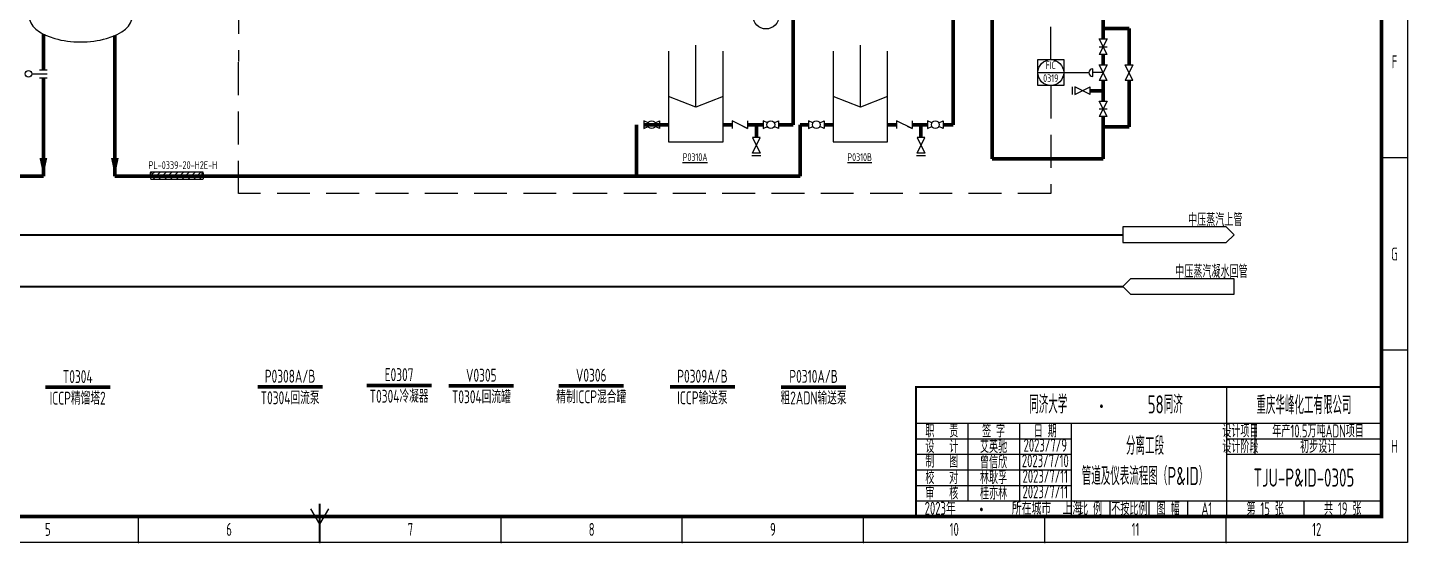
# Model space of a CAD drawing. Header units: millimetres. Extents: x 453 to 7190, y 523 to 4294.
# Drawn here: x 5615 to 6149, y 1317 to 1516 of the extents above; entities that cross this region are included whole.
import ezdxf

# ---------------------------------------------------------------- set-up
doc = ezdxf.new("R2010")
doc.units = ezdxf.units.MM
doc.linetypes.add('DASHED', pattern=[19.05, 12.7, -6.35])
for name, color, linetype, lineweight in [('01-主物流线-粗实线', 134, 'Continuous', 80), ('03-设备外轮廓线-细实线', 7, 'Continuous', 25), ('05-图框与标题栏', 7, 'Continuous', 25), ('06-公用工程-中、低压蒸汽与凝水回管', 14, 'Continuous', 40), ('09-文本', 7, 'Continuous', 25), ('10-流股接续标志', 7, 'Continuous', 25), ('11-文本', 7, 'Continuous', 25), ('11-管道组合号', 50, 'Continuous', 15), ('12-仪表', 190, 'Continuous', 25), ('12-信号线', 226, 'DASHED', 25), ('12-设备位号线', 7, 'Continuous', 80), ('13-电动气动信号线', 226, 'DASHED', 25), ('14-箭头', 7, 'Continuous', 25), ('15-仪表', 190, 'Continuous', 25), ('16-阀门与管件', 102, 'Continuous', 25)]:
    doc.layers.add(name, color=color, linetype=linetype, lineweight=lineweight)
doc.layers.add('TITLE', color=7, linetype='Continuous')
doc.styles.add('3-gbcbig', font='gbenor.shx', dxfattribs={"width": 0.7, "height": 3, "bigfont": 'gbcbig.shx'})
doc.styles.add('5-gbcbig', font='gbenor.shx', dxfattribs={"width": 0.7, "height": 5, "bigfont": 'gbcbig.shx'})
doc.styles.add('7-gbcbig', font='gbenor.shx', dxfattribs={"width": 0.7, "height": 7, "bigfont": 'gbcbig.shx'})
doc.styles.get("Standard").update_dxf_attribs({"font": 'arial.ttf'})
doc.styles.add('头号烷家', font='gbenor.shx', dxfattribs={"width": 0.75, "height": 3, "bigfont": 'gbcbig.shx'})

# ---------------------------------------------------------------- blocks, each defined once
blk = doc.blocks.new('管道组合号')
at = {"layer": '11-管道组合号', "style": '头号烷家', "width": 0.75}
blk.add_attdef('管道组合号', (-4.3, 3.13), '', height=3, dxfattribs=at)

msp = doc.modelspace()

# ---------------------------------------------------------------- linework, layer by layer
at = {"color": 3}
for points in [[(5891.68, 1477.95), (5893.59, 1477)], [(5891.68, 1477.95), (5893.59, 1477)], [(5955.3, 1477.95), (5957.21, 1477)], [(5955.3, 1477.95), (5957.21, 1477)]]:
    msp.add_lwpolyline(points, dxfattribs=at)
at = {"layer": '01-主物流线-粗实线'}
for p, q in [((5911.16, 1478.5), (5911.16, 1534.84)), ((5973.09, 1478.5), (5973.09, 1534.84)), ((5988.19, 1534.84), (5988.19, 1465.24)), ((6031.04, 1511.61), (6031.04, 1525.19)), ((6031.04, 1511.61), (6031.04, 1515.61)), ((6031.04, 1515.61), (6041.04, 1515.61)), ((6041.04, 1515.61), (6041.04, 1501.61)), ((5621.32, 1499.65), (5621.32, 1513.5)), ((5648.96, 1512.95), (5648.96, 1458.63)), ((6031.04, 1501.61), (6031.04, 1505.61)), ((5621.32, 1458.63), (5621.32, 1496.65)), ((6031.04, 1487.61), (6031.04, 1495.61)), ((6041.04, 1495.61), (6041.04, 1477.61)), ((6031.04, 1491.61), (6026.04, 1491.61)), ((5850.62, 1458.63), (5850.62, 1478.5)), ((5860.18, 1478.5), (5853.52, 1478.5)), ((5859.52, 1478.5), (5863.04, 1478.5)), ((5884.08, 1478.5), (5887.59, 1478.5)), ((5893.59, 1478.5), (5899.56, 1478.5)), ((5896.96, 1478.5), (5896.96, 1473.5)), ((5905.56, 1478.5), (5911.16, 1478.5)), ((5913.96, 1458.63), (5913.96, 1478.5)), ((5913.96, 1478.5), (5917.14, 1478.5)), ((5923.14, 1478.5), (5926.66, 1478.5)), ((5947.7, 1478.5), (5951.21, 1478.5)), ((5957.21, 1478.5), (5963.18, 1478.5)), ((5960.58, 1478.5), (5960.58, 1473.5)), ((5969.18, 1478.5), (5973.09, 1478.5)), ((6031.04, 1465.24), (6031.04, 1481.61)), ((6041.04, 1477.61), (6031.04, 1477.61)), ((5988.19, 1465.24), (6031.04, 1465.24)), ((5621.32, 1458.63), (5540.44, 1458.63)), ((5898.03, 1458.63), (5648.96, 1458.63)), ((5860.18, 1458.63), (5913.96, 1458.63))]:
    msp.add_line(p, q, dxfattribs=at)
at = {"layer": '03-设备外轮廓线-细实线'}
for p, q in [((5863.04, 1506.87), (5863.04, 1471.82)), ((5873.56, 1485.32), (5873.56, 1509.15)), ((5884.08, 1471.82), (5884.08, 1506.87)), ((5926.66, 1506.87), (5926.66, 1471.82)), ((5937.18, 1485.32), (5937.18, 1509.15)), ((5947.7, 1471.82), (5947.7, 1506.87)), ((5873.56, 1485.32), (5863.04, 1489.35)), ((5884.08, 1489.35), (5873.56, 1485.32)), ((5937.18, 1485.32), (5926.66, 1489.35)), ((5947.7, 1489.35), (5937.18, 1485.32)), ((5863.04, 1471.82), (5884.08, 1471.82)), ((5926.66, 1471.82), (5947.7, 1471.82))]:
    msp.add_line(p, q, dxfattribs=at)
msp.add_ellipse((5635.72, 1520.45), major_axis=(-20, 0), ratio=0.5, start_param=0, end_param=3.141593, dxfattribs=at)
at = {"layer": '05-图框与标题栏'}
for p, q in [((6148.67, 1465.66), (6138.67, 1465.66)), ((6148.67, 1391.41), (6138.67, 1391.41)), ((6078.67, 1377.16), (6078.67, 1327.16)), ((5958.67, 1363.16), (6138.67, 1363.16)), ((5978.67, 1363.16), (5978.67, 1333.16)), ((5998.67, 1363.16), (5998.67, 1333.16)), ((6018.67, 1363.16), (6018.67, 1327.16)), ((6089.67, 1363.16), (6089.67, 1351.16)), ((5958.67, 1357.16), (6018.67, 1357.16)), ((6078.67, 1357.16), (6138.67, 1357.16)), ((5958.67, 1351.16), (6018.67, 1351.16)), ((6078.67, 1351.16), (6138.67, 1351.16)), ((5958.67, 1345.16), (6018.67, 1345.16)), ((5958.67, 1339.16), (6018.67, 1339.16)), ((5728.17, 1324.16), (5724.7, 1330.16)), ((5728.17, 1324.16), (5731.63, 1330.16)), ((5958.67, 1333.16), (6138.67, 1333.16)), ((6033.67, 1333.16), (6033.67, 1327.16)), ((6048.67, 1333.16), (6048.67, 1327.16)), ((6063.67, 1333.16), (6063.67, 1327.16)), ((6108.67, 1333.16), (6108.67, 1327.16)), ((5658.08, 1317.16), (5658.08, 1327.16)), ((5798.25, 1317.16), (5798.25, 1327.16)), ((5868.33, 1317.16), (5868.33, 1327.16)), ((5938.42, 1317.16), (5938.42, 1327.16)), ((6008.5, 1317.16), (6008.5, 1327.16)), ((6078.58, 1317.16), (6078.58, 1327.16))]:
    msp.add_line(p, q, dxfattribs=at)
at = {"layer": '05-图框与标题栏', "const_width": 1.4}
msp.add_lwpolyline([(5332.67, 1901.16), (5332.67, 1327.16), (6138.67, 1327.16), (6138.67, 1901.16)], close=True, dxfattribs=at)
at = {"layer": '05-图框与标题栏', "const_width": 0.8}
for points in [[(6138.67, 1377.16), (5958.67, 1377.16), (5958.67, 1327.16)], [(5728.17, 1317.16), (5728.17, 1332.16)]]:
    msp.add_lwpolyline(points, dxfattribs=at)
at = {"layer": '05-图框与标题栏'}
for p in [(6148.67, 1465.66), (6148.67, 1391.41), (5658.08, 1317.16), (5728.17, 1317.16), (5798.25, 1317.16), (5868.33, 1317.16), (5938.42, 1317.16), (6008.5, 1317.16), (6078.58, 1317.16)]:
    msp.add_point(p, dxfattribs=at)
at = {"layer": '06-公用工程-中、低压蒸汽与凝水回管'}
for p, q in [((5419.6, 1435.97), (6038.66, 1435.97)), ((5419.6, 1415.97), (6038.66, 1415.97))]:
    msp.add_line(p, q, dxfattribs=at)
at = {"layer": '10-流股接续标志'}
for p, q in [((6078.66, 1438.97), (6038.66, 1438.97)), ((6038.66, 1438.97), (6038.66, 1432.97)), ((6081.66, 1435.97), (6078.66, 1438.97)), ((6078.66, 1432.97), (6081.66, 1435.97)), ((6038.66, 1432.97), (6078.66, 1432.97)), ((6041.66, 1418.97), (6038.66, 1415.97)), ((6081.66, 1418.97), (6041.66, 1418.97)), ((6081.66, 1412.97), (6081.66, 1418.97)), ((6038.66, 1415.97), (6041.66, 1412.97)), ((6041.66, 1412.97), (6081.66, 1412.97))]:
    msp.add_line(p, q, dxfattribs=at)
at = {"layer": '11-文本'}
for p, q in [((5662.92, 1460.32), (5682.92, 1460.32)), ((5682.92, 1457.32), (5662.92, 1457.32)), ((5663.3, 1459.22), (5664.4, 1460.32)), ((5663.64, 1457.32), (5666.64, 1460.32)), ((5665.89, 1457.32), (5668.89, 1460.32)), ((5668.13, 1457.32), (5671.13, 1460.32)), ((5670.38, 1457.32), (5673.38, 1460.32)), ((5672.62, 1457.32), (5675.62, 1460.32)), ((5674.87, 1457.32), (5677.87, 1460.32)), ((5677.11, 1457.32), (5680.11, 1460.32)), ((5679.36, 1457.32), (5682.36, 1460.32)), ((5681.6, 1457.32), (5682.88, 1458.6))]:
    msp.add_line(p, q, dxfattribs=at)
for centre, radius, start, end in [((5664.06, 1459.34), 1.5, 139.5631, 215.9037), ((5681.83, 1459.48), 1.37, 319.9929, 37.2624)]:
    msp.add_arc(centre, radius, start, end, dxfattribs=at)
msp.add_spline([(5662.92, 1460.32), (5663.28, 1459.16), (5662.74, 1458.23), (5662.92, 1457.32)], degree=3, dxfattribs=at)
msp.add_open_spline([(5682.92, 1460.32), (5682.57, 1459.84), (5682.4, 1458.93), (5683.38, 1458.2), (5683.09, 1457.5), (5682.92, 1457.32)], degree=3, knots=[0, 0, 0, 0, 1.367527, 2.619727, 3.553416, 3.553416, 3.553416, 3.553416], dxfattribs=at)
at = {"layer": '12-仪表'}
msp.add_line((6015.78, 1498.61), (6025.54, 1498.61), dxfattribs=at)
at = {"layer": '12-信号线'}
msp.add_line((5696.78, 1526.35), (5696.78, 1502.84), dxfattribs=at)
at = {"layer": '12-设备位号线'}
for p, q in [((5647.08, 1377.04), (5622.08, 1377.04)), ((5729.19, 1377.19), (5704.19, 1377.19)), ((5771.33, 1377.79), (5746.33, 1377.79)), ((5803.13, 1377.58), (5778.13, 1377.58)), ((5845.62, 1377.58), (5820.62, 1377.58)), ((5888.62, 1377.19), (5863.62, 1377.19)), ((5931.58, 1377.13), (5906.58, 1377.13))]:
    msp.add_line(p, q, dxfattribs=at)
at = {"layer": '13-电动气动信号线'}
for p, q in [((6010.78, 1503.61), (6010.78, 1521.75)), ((5696.78, 1451.85), (5696.78, 1502.84)), ((6010.78, 1493.61), (6010.78, 1451.85)), ((5838.66, 1451.85), (5696.78, 1451.85)), ((6010.78, 1451.85), (5838.66, 1451.85))]:
    msp.add_line(p, q, dxfattribs=at)
at = {"layer": '14-箭头'}
for points in [[(5621.32, 1458.63, 0, 3, 0), (5621.32, 1465.63, 3, 3, 0)], [(5648.96, 1458.63, 0, 3, 0), (5648.96, 1465.63, 3, 3, 0)]]:
    msp.add_lwpolyline(points, format="xyseb", dxfattribs=at)
at = {"layer": '15-仪表'}
for p, q in [((6005.78, 1493.61), (6005.78, 1503.61)), ((6005.78, 1503.61), (6015.78, 1503.61)), ((6015.78, 1503.61), (6015.78, 1493.61)), ((6005.78, 1498.61), (6015.78, 1498.61)), ((6010.78, 1493.61), (6005.78, 1493.61)), ((6015.78, 1493.61), (6010.78, 1493.61))]:
    msp.add_line(p, q, dxfattribs=at)
for centre in [(5900.68, 1520.46), (6010.78, 1498.61)]:
    msp.add_circle(centre, 5, dxfattribs=at)
at = {"layer": '16-阀门与管件'}
for p, q in [((6029.54, 1511.61), (6032.54, 1511.61)), ((6032.54, 1505.61), (6029.54, 1511.61)), ((6032.54, 1511.61), (6029.54, 1505.61)), ((6029.54, 1508.61), (6032.54, 1508.61)), ((6032.54, 1505.61), (6029.54, 1505.61)), ((5619.82, 1499.65), (5622.82, 1499.65)), ((6027.04, 1497.11), (6027.04, 1500.11)), ((6029.54, 1501.61), (6032.54, 1501.61)), ((6032.54, 1495.61), (6029.54, 1501.61)), ((6032.54, 1501.61), (6029.54, 1495.61)), ((6039.54, 1501.61), (6042.54, 1501.61)), ((6042.54, 1495.61), (6039.54, 1501.61)), ((6042.54, 1501.61), (6039.54, 1495.61)), ((5616.82, 1498.15), (5622.82, 1498.15)), ((5619.82, 1496.65), (5622.82, 1496.65)), ((6031.04, 1498.61), (6027.04, 1498.61)), ((6032.54, 1495.61), (6029.54, 1495.61)), ((6042.54, 1495.61), (6039.54, 1495.61)), ((6019.04, 1493.11), (6019.04, 1490.11)), ((6020.04, 1493.11), (6020.04, 1490.11)), ((6020.04, 1490.11), (6026.04, 1493.11)), ((6026.04, 1490.11), (6020.04, 1493.11)), ((6026.04, 1490.11), (6026.04, 1493.11)), ((6029.54, 1487.61), (6032.54, 1487.61)), ((6032.54, 1481.61), (6029.54, 1487.61)), ((6032.54, 1487.61), (6029.54, 1481.61)), ((6029.54, 1484.61), (6032.54, 1484.61)), ((5855.18, 1479.17), (5853.52, 1480)), ((5853.52, 1480), (5853.52, 1477)), ((5853.52, 1477), (5855.18, 1477.83)), ((5857.86, 1479.17), (5859.52, 1480)), ((5859.52, 1477), (5857.86, 1477.83)), ((5859.52, 1480), (5859.52, 1477)), ((5893.59, 1477), (5887.59, 1480)), ((5887.59, 1480), (5887.59, 1477)), ((5893.59, 1480), (5893.59, 1477)), ((5901.22, 1479.17), (5899.56, 1480)), ((5899.56, 1480), (5899.56, 1477)), ((5899.56, 1477), (5901.22, 1477.83)), ((5903.9, 1479.17), (5905.56, 1480)), ((5905.56, 1477), (5903.9, 1477.83)), ((5905.56, 1480), (5905.56, 1477)), ((5918.8, 1479.17), (5917.14, 1480)), ((5917.14, 1480), (5917.14, 1477)), ((5917.14, 1477), (5918.8, 1477.83)), ((5921.48, 1479.17), (5923.14, 1480)), ((5923.14, 1477), (5921.48, 1477.83)), ((5923.14, 1480), (5923.14, 1477)), ((5957.21, 1477), (5951.21, 1480)), ((5951.21, 1480), (5951.21, 1477)), ((5957.21, 1480), (5957.21, 1477)), ((5964.84, 1479.17), (5963.18, 1480)), ((5963.18, 1480), (5963.18, 1477)), ((5963.18, 1477), (5964.84, 1477.83)), ((5967.52, 1479.17), (5969.18, 1480)), ((5969.18, 1477), (5967.52, 1477.83)), ((5969.18, 1480), (5969.18, 1477)), ((6032.54, 1481.61), (6029.54, 1481.61)), ((5895.46, 1473.5), (5898.46, 1467.5)), ((5895.46, 1467.5), (5898.46, 1473.5)), ((5898.46, 1473.5), (5895.46, 1473.5)), ((5959.08, 1473.5), (5962.08, 1467.5)), ((5959.08, 1467.5), (5962.08, 1473.5)), ((5962.08, 1473.5), (5959.08, 1473.5)), ((5898.46, 1467.5), (5895.46, 1467.5)), ((5962.08, 1467.5), (5959.08, 1467.5)), ((5898.72, 1466.5), (5895.26, 1466.5)), ((5962.34, 1466.5), (5958.88, 1466.5))]:
    msp.add_line(p, q, dxfattribs=at)
for centre, radius in [((5615.57, 1498.15), 1.25), ((5856.52, 1478.5), 1.5), ((5902.56, 1478.5), 1.5), ((5920.14, 1478.5), 1.5), ((5966.18, 1478.5), 1.5)]:
    msp.add_circle(centre, radius, dxfattribs=at)
msp.add_arc((6027.04, 1498.61), 1.5, 90, 270, dxfattribs=at)
at = {"layer": 'TITLE'}
for p, q in [((6148.67, 1911.16), (6148.67, 1317.16)), ((6148.67, 1317.16), (5307.67, 1317.16))]:
    msp.add_line(p, q, dxfattribs=at)
msp.add_lwpolyline([(5307.67, 1911.16), (6148.67, 1911.16), (6148.67, 1317.16), (5307.67, 1317.16)], close=True, dxfattribs=at)

# ---------------------------------------------------------------- block references
at = {"layer": '11-管道组合号'}
msp.add_blockref('管道组合号', (5666.27, 1458.23), dxfattribs=at).add_auto_attribs({'管道组合号': 'PL-0339-20-H2E-H'})

# ---------------------------------------------------------------- texts
at = {"char_height": 3, "attachment_point": 5, "style": '3-gbcbig'}
for s, insert in [('{\\LP0310A}', (5873.28, 1465.94)), ('{\\LP0310B}', (5936.9, 1465.94))]:
    msp.add_mtext_dynamic_manual_height_columns(s, width=12.7249, gutter_width=35, heights=[12.14], dxfattribs=dict(at, insert=insert))
at = {"layer": '05-图框与标题栏', "attachment_point": 5}
for s, width, heights, insert, char_height, style in [('F', 10, [0], (6143.67, 1502.78), 5, '5-gbcbig'), ('G', 10, [0], (6143.67, 1428.53), 5, '5-gbcbig'), ('重庆华峰化工有限公司', 60, [0], (6108.67, 1370.16), 7, '7-gbcbig'), ('职   责', 20, [0], (5968.67, 1360.16), 5, '5-gbcbig'), ('签 字', 20, [0], (5988.67, 1360.16), 5, '5-gbcbig'), ('日 期', 20, [0], (6008.67, 1360.16), 5, '5-gbcbig'), ('设计项目', 15, [0], (6084.11, 1360.16), 5, '5-gbcbig'), ('设   计', 20, [0], (5968.67, 1354.16), 5, '5-gbcbig'), ('艾英驰', 20, [0], (5988.67, 1354.16), 5, '5-gbcbig'), ('2023/7/9', 20, [0], (6008.67, 1354.66), 5, '5-gbcbig'), ('设计阶段', 15, [0], (6084.11, 1354.16), 5, '5-gbcbig'), ('H', 10, [0], (6143.67, 1354.28), 5, '5-gbcbig'), ('制   图', 20, [0], (5968.67, 1348.52), 5, '5-gbcbig'), ('曾信欣', 20, [0], (5988.67, 1348.16), 5, '5-gbcbig'), ('2023/7/10', 20, [0], (6008.67, 1348.66), 5, '5-gbcbig'), ('校   对', 20, [0], (5968.67, 1342.16), 5, '5-gbcbig'), ('林耿孚', 20, [0], (5988.67, 1342.16), 5, '5-gbcbig'), ('2023/7/11', 20, [0], (6008.67, 1342.66), 5, '5-gbcbig'), ('TJU-P&ID-0305', 60, [12.52], (6108.67, 1342.16), 7, '7-gbcbig'), ('审   核', 20, [0], (5968.67, 1336.16), 5, '5-gbcbig'), ('桂亦林', 20, [0], (5988.67, 1336.16), 5, '5-gbcbig'), ('2023/7/11', 20, [0], (6008.67, 1336.66), 5, '5-gbcbig'), ('比 例', 15, [0], (6026.17, 1330.16), 5, '5-gbcbig'), ('不按比例', 15, [0], (6041.17, 1330.16), 5, '5-gbcbig'), ('图 幅', 15, [0], (6056.17, 1330.16), 5, '5-gbcbig'), ('A1', 14.9167, [0], (6071.12, 1330.16), 5, '5-gbcbig'), ('第 15 张', 30, [0], (6093.67, 1330.16), 5, '5-gbcbig'), ('共 19 张', 30, [0], (6123.67, 1330.16), 5, '5-gbcbig'), ('5', 70.0833, [0], (5623.04, 1322.16), 5, '5-gbcbig'), ('6', 70.0833, [0], (5693.12, 1322.16), 5, '5-gbcbig'), ('7', 70.0833, [0], (5763.21, 1322.16), 5, '5-gbcbig'), ('8', 70.0833, [0], (5833.29, 1322.16), 5, '5-gbcbig'), ('9', 70.0833, [0], (5903.37, 1322.16), 5, '5-gbcbig'), ('10', 70.0833, [0], (5973.46, 1322.16), 5, '5-gbcbig'), ('11', 70.0833, [0], (6043.54, 1322.16), 5, '5-gbcbig'), ('12', 70.0833, [0], (6113.62, 1322.16), 5, '5-gbcbig')]:
    msp.add_mtext_dynamic_manual_height_columns(s, width=width, gutter_width=25, heights=heights, dxfattribs=dict(at, insert=insert, char_height=char_height, style=style))
at = {"layer": '05-图框与标题栏'}
for s, insert, char_height, width, attachment_point, style in [('\\pi5.78018;同济大学             ', (5996.69, 1370.43), 7, 32.2593, 4, '7-gbcbig'), ('58同济          ', (6055.03, 1370.43), 7, 32.2593, 5, '7-gbcbig'), (' 2023{\\W0.8;年          所在城市  上海}', (5960.14, 1330.31), 5, 67.5295, 4, '5-gbcbig'), ('{\\fFangSong|b0|i0|c134|p49;\\W0.8;·}', (5981.24, 1332.29), 5, 18.9039, 1, '5-gbcbig')]:
    msp.add_mtext(s, dxfattribs=dict(at, insert=insert, char_height=char_height, width=width, attachment_point=attachment_point, style=style))
at = {"layer": '05-图框与标题栏', "insert": (6027.66, 1372.16), "char_height": 5, "width": 31.5065, "attachment_point": 1}
msp.add_mtext('{\\fFangSong|b0|i0|c134|p49;\\W0.8;·}', dxfattribs=at)
at = {"layer": '09-文本', "attachment_point": 5}
for s, width, gutter_width, heights, insert, char_height, style in [('{\\W0.75;T0304\\P\\A1;ICCP精馏塔2}', 59.0038, 12.5, [13.77], (5634.58, 1377.01), 5, '5-gbcbig'), ('{\\W0.75;P0308A/B\\P\\A1;T0304回流泵}', 59.0038, 12.5, [13.77], (5716.69, 1377.16), 5, '5-gbcbig'), ('{\\W0.75;E0307\\A1;\\PT0304冷凝器}', 59.0038, 12.5, [13.77], (5758.83, 1377.76), 5, '5-gbcbig'), ('{\\W0.75;V0305\\P\\A1;T0304回流罐}', 59.0038, 12.5, [13.77], (5790.63, 1377.55), 5, '5-gbcbig'), ('{\\W0.75;V0306\\P\\A1;精制ICCP混合罐}', 59.0038, 12.5, [13.77], (5833.12, 1377.55), 5, '5-gbcbig'), ('{\\W0.75;P0309A/B\\P\\A1;ICCP输送泵}', 59.0038, 12.5, [13.77], (5876.12, 1377.16), 5, '5-gbcbig'), ('{\\W0.75;P0310A/B\\P\\A1;粗2ADN输送泵}', 59.0038, 12.5, [13.77], (5919.08, 1377.1), 5, '5-gbcbig'), ('年产10.5万吨ADN项目', 49.0599, 35, [0], (6114.14, 1360.16), 5, '5-gbcbig'), ('分离工段\\P管道及仪表流程图（P&ID）', 60, 12.5, [0], (6047.23, 1348.56), 7, '7-gbcbig'), ('初步设计', 48.9999, 12.5, [0], (6114.17, 1354.16), 5, '5-gbcbig')]:
    msp.add_mtext_dynamic_manual_height_columns(s, width=width, gutter_width=gutter_width, heights=heights, dxfattribs=dict(at, insert=insert, char_height=char_height, style=style))
at = {"layer": '11-文本', "char_height": 5, "attachment_point": 1, "style": '5-gbcbig'}
for s, insert in [('中压蒸汽上管', (6063.89, 1444.3)), ('中压蒸汽凝水回管', (6058.92, 1424.3))]:
    msp.add_mtext_dynamic_manual_height_columns(s, width=29.1659, gutter_width=25, heights=[0], dxfattribs=dict(at, insert=insert))
at = {"layer": '15-仪表', "ltscale": 10, "insert": (6010.78, 1498.94), "char_height": 3, "width": 10, "attachment_point": 5, "style": '3-gbcbig'}
msp.add_mtext('{\\C0;FIC\\P0319}', dxfattribs=at)

doc.saveas('drawing.dxf')
